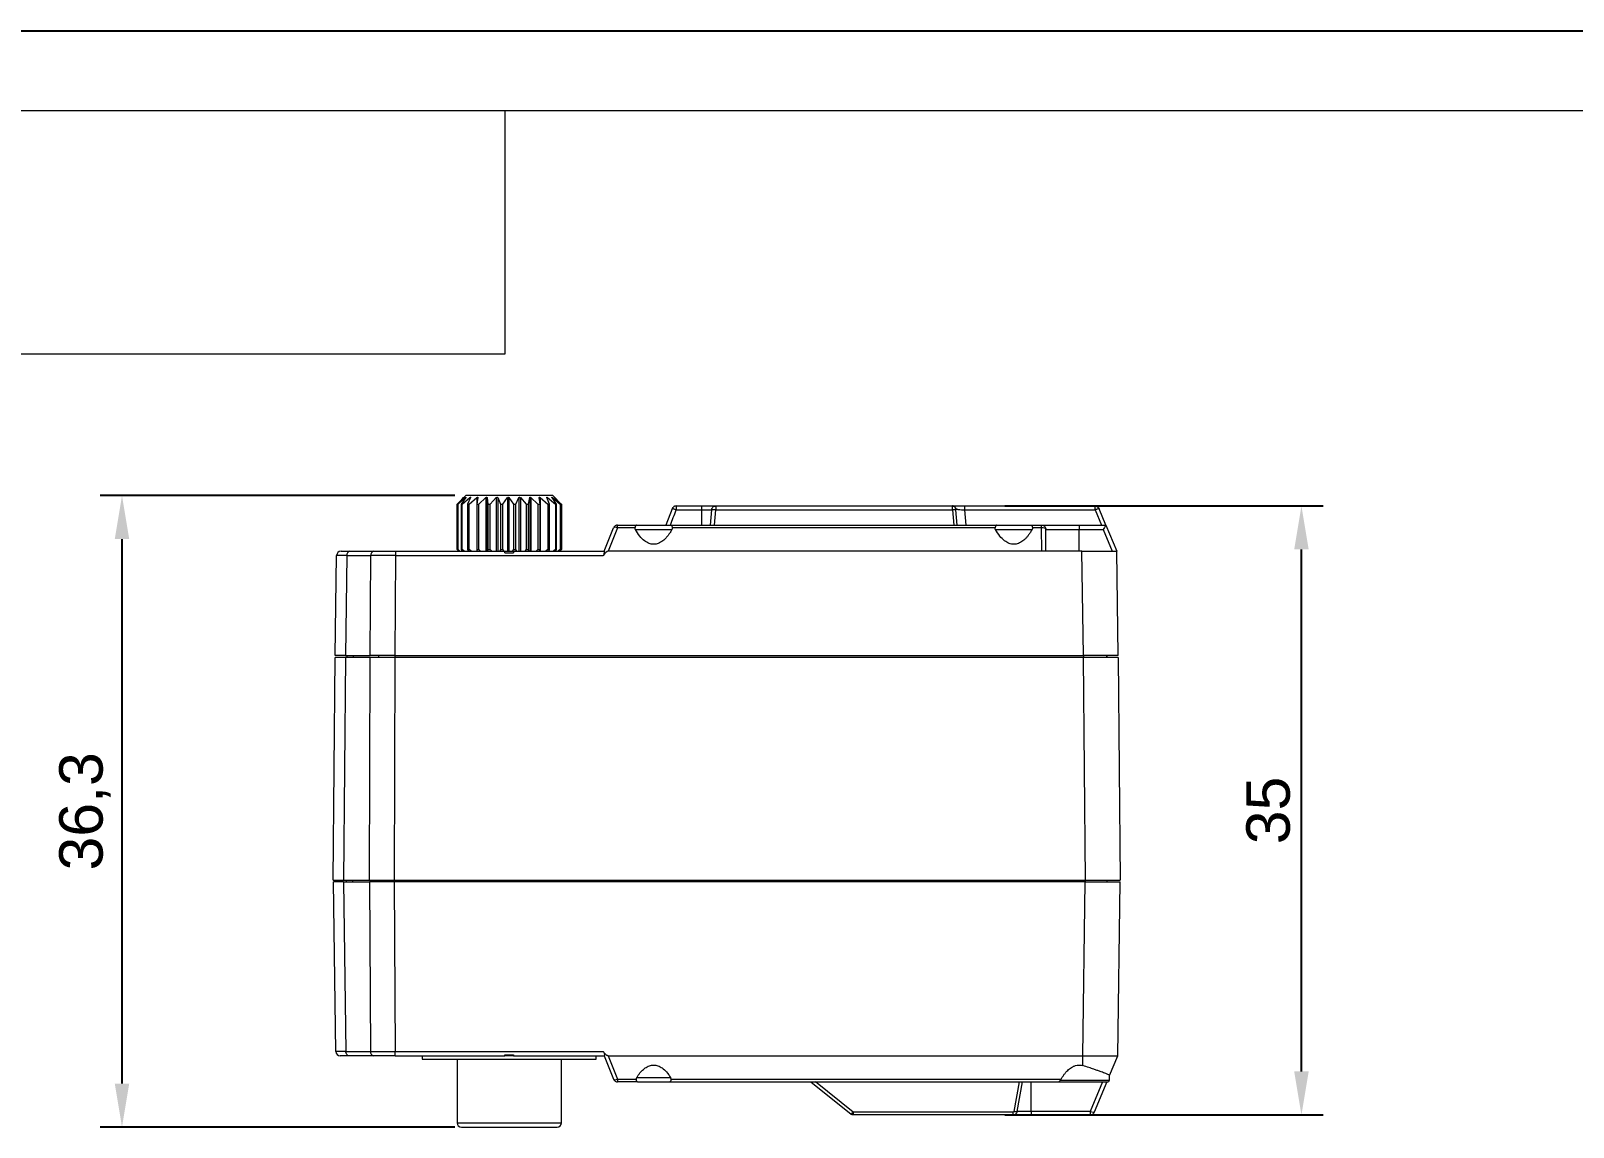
# Model space of a CAD drawing. Header units: millimetres. Extents: x 0 to 297, y 0 to 210.
# Drawn here: x 58.5 to 147.1, y 147 to 210 of the extents above; entities that cross this region are included whole.
import ezdxf

# ---------------------------------------------------------------- set-up
doc = ezdxf.new("R2010")
doc.units = ezdxf.units.MM
doc.layers.add('图框', color=7, linetype='Continuous')
doc.layers.add('标注层', color=90, linetype='Continuous')
doc.layers.add('粗实线层', color=7, linetype='Continuous', lineweight=15)
doc.styles.get("Standard").update_dxf_attribs({"font": 'arial.ttf'})
doc.dimstyles.new('ISO-25', dxfattribs={"dimtxt": 2.5, "dimasz": 2.5, "dimexe": 1.25, "dimexo": 0.625, "dimtad": 1, "dimtxsty": 'Standard', "dimcen": 2.5, "dimadec": 0, "dimazin": 0, "dimtfac": 1, "dimtmove": 0, "dimatfit": 3, "dimfxl": 1, "dimarcsym": 0})

# ---------------------------------------------------------------- blocks, each defined once
blk = doc.blocks.new('*D4')
at = {"layer": 'Defpoints', "color": 0, "transparency": 16777216}
for p in [(83.476, 183.294), (63.719, 146.994), (83.476, 146.994)]:
    blk.add_point(p, dxfattribs=at)
at = {"layer": '标注层', "color": 0, "lineweight": -2, "transparency": 16777216}
for p, q in [((82.851, 183.294), (62.469, 183.294)), ((63.719, 180.794), (63.719, 149.494)), ((82.851, 146.994), (62.469, 146.994))]:
    blk.add_line(p, q, dxfattribs=at)
at = {"layer": '标注层', "color": 0, "transparency": 16777216}
for points in [[(63.303, 180.794), (64.136, 180.794), (63.719, 183.294)], [(63.303, 149.494), (64.136, 149.494), (63.719, 146.994)]]:
    blk.add_solid(points, dxfattribs=at)
at = {"layer": '标注层', "color": 0, "transparency": 16777216, "insert": (61.592, 165.144), "char_height": 2.5, "attachment_point": 5, "rotation": 90}
blk.add_mtext('36,3', dxfattribs=at)
blk = doc.blocks.new('*D6')
at = {"layer": 'Defpoints', "color": 0, "transparency": 16777216}
for p in [(113.828, 182.694), (131.509, 182.694), (113.828, 147.694)]:
    blk.add_point(p, dxfattribs=at)
at = {"layer": '标注层', "color": 0, "lineweight": -2, "transparency": 16777216}
for p, q in [((114.453, 182.694), (132.759, 182.694)), ((131.509, 150.194), (131.509, 180.194)), ((114.453, 147.694), (132.759, 147.694))]:
    blk.add_line(p, q, dxfattribs=at)
at = {"layer": '标注层', "color": 0, "transparency": 16777216}
for points in [[(131.092, 180.194), (131.925, 180.194), (131.509, 182.694)], [(131.092, 150.194), (131.925, 150.194), (131.509, 147.694)]]:
    blk.add_solid(points, dxfattribs=at)
at = {"layer": '标注层', "color": 0, "transparency": 16777216, "insert": (129.606, 165.194), "char_height": 2.5, "attachment_point": 5, "rotation": 90}
blk.add_mtext('35', dxfattribs=at)

msp = doc.modelspace()

# ---------------------------------------------------------------- linework, layer by layer
at = {"color": 7, "linetype": 'Continuous', "lineweight": 15}
for p, q in [((82.982, 182.794), (83.252, 183.069)), ((82.982, 180.194), (82.982, 182.794)), ((83.36, 183.173), (83.007, 182.794)), ((83.007, 182.794), (83.031, 182.794)), ((83.007, 182.794), (83.007, 180.194)), ((83.031, 182.794), (83.456, 183.173)), ((83.031, 180.194), (83.031, 182.794)), ((83.479, 183.173), (83.207, 182.794)), ((83.207, 182.794), (83.266, 182.794)), ((83.207, 182.794), (83.207, 180.194)), ((83.476, 183.294), (83.252, 183.069)), ((83.252, 183.069), (83.356, 183.173)), ((83.266, 182.794), (83.714, 183.173)), ((83.266, 180.194), (83.266, 182.794)), ((83.456, 183.173), (83.456, 183.14)), ((88.476, 183.294), (83.476, 183.294)), ((83.756, 183.173), (83.581, 182.794)), ((83.581, 182.794), (83.67, 182.794)), ((83.581, 182.794), (83.581, 180.194)), ((83.67, 182.794), (84.114, 183.173)), ((83.67, 180.194), (83.67, 182.794)), ((83.714, 183.173), (83.714, 183.082)), ((84.172, 183.173), (84.106, 182.794)), ((84.106, 182.794), (84.22, 182.794)), ((84.106, 182.794), (84.106, 180.194)), ((84.114, 183.173), (84.114, 182.839)), ((84.22, 182.794), (84.631, 183.173)), ((84.22, 180.194), (84.22, 182.794)), ((84.631, 183.173), (84.631, 180.094)), ((84.701, 183.173), (84.748, 182.794)), ((84.701, 183.173), (84.701, 180.094)), ((84.748, 182.794), (84.88, 182.794)), ((84.748, 182.794), (84.748, 180.194)), ((84.88, 182.794), (85.233, 183.173)), ((84.88, 180.194), (84.88, 182.794)), ((85.233, 183.173), (85.233, 180.094)), ((85.311, 183.173), (85.467, 182.794)), ((85.311, 183.173), (85.311, 180.094)), ((85.467, 182.794), (85.609, 182.794)), ((85.467, 182.794), (85.467, 180.194)), ((85.609, 182.794), (85.881, 183.173)), ((85.609, 180.194), (85.609, 182.794)), ((85.881, 183.173), (85.881, 180.094)), ((85.962, 183.173), (86.219, 182.794)), ((85.962, 183.173), (85.962, 180.094)), ((86.219, 182.794), (86.219, 180.194)), ((86.219, 182.794), (86.361, 182.794)), ((86.361, 182.794), (86.535, 183.173)), ((86.361, 180.194), (86.361, 182.794)), ((86.535, 183.173), (86.535, 180.094)), ((86.614, 183.173), (86.955, 182.794)), ((86.614, 183.173), (86.614, 180.094)), ((86.955, 182.794), (87.089, 182.794)), ((86.955, 182.794), (86.955, 180.194)), ((87.089, 182.794), (87.155, 183.173)), ((87.089, 180.194), (87.089, 182.794)), ((87.155, 183.173), (87.155, 180.094)), ((87.226, 183.173), (87.629, 182.794)), ((87.226, 183.173), (87.226, 180.094)), ((87.629, 182.794), (87.747, 182.794)), ((87.629, 182.794), (87.629, 180.194)), ((87.747, 182.794), (87.7, 183.173)), ((87.747, 180.194), (87.747, 182.794)), ((87.76, 183.173), (88.2, 182.794)), ((87.76, 183.173), (87.76, 180.094)), ((88.293, 182.794), (88.137, 183.173)), ((88.181, 183.173), (88.631, 182.794)), ((88.181, 183.065), (88.181, 183.173)), ((88.2, 182.794), (88.293, 182.794)), ((88.2, 182.794), (88.2, 180.194)), ((88.293, 180.194), (88.293, 182.794)), ((88.695, 182.794), (88.438, 183.173)), ((88.464, 183.173), (88.895, 182.794)), ((88.464, 183.133), (88.464, 183.173)), ((88.887, 182.883), (88.476, 183.294)), ((88.925, 182.794), (88.584, 183.173)), ((88.591, 183.173), (88.887, 182.883)), ((88.631, 182.794), (88.695, 182.794)), ((88.631, 182.794), (88.631, 180.194)), ((88.695, 180.194), (88.695, 182.794)), ((88.887, 182.883), (88.976, 182.794)), ((88.895, 182.794), (88.925, 182.794)), ((88.895, 182.794), (88.895, 180.194)), ((88.925, 180.194), (88.925, 182.794)), ((88.976, 182.794), (88.976, 180.194)), ((95.576, 182.694), (95.576, 182.628)), ((95.576, 182.694), (97.026, 182.694)), ((97.026, 182.694), (97.026, 182.465)), ((97.852, 182.694), (111.445, 182.694)), ((111.445, 182.694), (111.481, 182.69)), ((111.479, 182.693), (111.452, 182.694)), ((112.146, 182.694), (112.146, 182.465)), ((112.146, 182.694), (119.649, 182.694)), ((119.649, 182.465), (119.649, 182.628)), ((95.342, 182.534), (94.974, 181.594)), ((95.576, 182.465), (97.026, 182.465)), ((97.026, 182.465), (97.026, 181.594)), ((97.026, 182.465), (97.603, 182.465)), ((97.603, 182.465), (97.526, 181.594)), ((97.775, 181.594), (97.852, 182.465)), ((97.852, 182.465), (111.449, 182.465)), ((111.449, 182.465), (111.525, 181.594)), ((111.724, 181.594), (111.648, 182.465)), ((112.146, 182.465), (112.223, 181.594)), ((112.146, 182.465), (119.649, 182.465)), ((119.649, 182.465), (120.01, 181.594)), ((120.272, 181.594), (119.88, 182.539)), ((91.438, 180.093), (91.975, 181.437)), ((92.207, 181.439), (91.668, 180.094)), ((92.207, 181.594), (93.288, 181.594)), ((93.204, 181.439), (92.207, 181.439)), ((93.225, 181.344), (95.328, 181.344)), ((95.265, 181.594), (113.988, 181.594)), ((113.904, 181.439), (95.348, 181.439)), ((113.925, 181.344), (116.028, 181.344)), ((115.965, 181.594), (116.576, 181.594)), ((116.576, 181.439), (116.048, 181.439)), ((116.576, 181.439), (116.576, 181.552)), ((116.578, 180.094), (116.576, 181.439)), ((116.826, 180.094), (116.826, 181.344)), ((116.826, 181.344), (118.726, 181.344)), ((118.726, 181.594), (118.726, 181.344)), ((118.726, 181.594), (120.272, 181.594)), ((118.726, 180.094), (118.726, 181.344)), ((118.726, 181.344), (120.105, 181.344)), ((120.105, 181.344), (120.622, 180.094)), ((120.272, 181.594), (120.893, 180.094)), ((76.819, 180.094), (78.201, 180.094)), ((79.438, 180.094), (79.438, 179.847)), ((79.438, 180.094), (85.726, 180.094)), ((83.08, 180.094), (82.982, 180.194)), ((83.007, 180.194), (83.031, 180.194)), ((83.007, 180.194), (83.1, 180.094)), ((83.142, 180.094), (83.031, 180.194)), ((83.207, 180.194), (83.266, 180.194)), ((83.207, 180.194), (83.279, 180.094)), ((83.383, 180.094), (83.266, 180.194)), ((83.581, 180.194), (83.67, 180.194)), ((83.581, 180.194), (83.627, 180.094)), ((83.787, 180.094), (83.67, 180.194)), ((84.106, 180.194), (84.22, 180.194)), ((84.106, 180.194), (84.123, 180.094)), ((84.114, 180.148), (84.114, 180.094)), ((84.328, 180.094), (84.22, 180.194)), ((84.748, 180.194), (84.736, 180.094)), ((84.748, 180.194), (84.88, 180.194)), ((84.973, 180.094), (84.88, 180.194)), ((85.467, 180.194), (85.426, 180.094)), ((85.467, 180.194), (85.609, 180.194)), ((85.68, 180.094), (85.609, 180.194)), ((85.726, 179.994), (85.726, 180.094)), ((85.726, 180.094), (86.226, 180.094)), ((85.726, 179.994), (86.226, 179.994)), ((86.219, 180.194), (86.151, 180.094)), ((86.226, 180.094), (91.438, 180.094)), ((86.226, 180.094), (86.226, 179.994)), ((86.407, 180.094), (86.361, 180.194)), ((86.955, 180.194), (86.865, 180.094)), ((86.955, 180.194), (87.089, 180.194)), ((87.106, 180.094), (87.089, 180.194)), ((87.629, 180.194), (87.524, 180.094)), ((87.629, 180.194), (87.747, 180.194)), ((87.734, 180.094), (87.747, 180.194)), ((88.2, 180.194), (88.084, 180.094)), ((88.2, 180.194), (88.293, 180.194)), ((88.252, 180.094), (88.293, 180.194)), ((88.631, 180.194), (88.513, 180.094)), ((88.627, 180.094), (88.695, 180.194)), ((88.631, 180.194), (88.695, 180.194)), ((88.895, 180.194), (88.782, 180.094)), ((88.836, 180.094), (88.925, 180.194)), ((88.976, 180.194), (88.875, 180.094)), ((88.876, 180.094), (88.887, 180.105)), ((88.895, 180.194), (88.925, 180.194)), ((116.578, 180.094), (91.668, 180.094)), ((118.893, 180.094), (116.578, 180.094)), ((118.977, 174.094), (118.893, 180.094)), ((120.976, 174.094), (120.893, 180.094)), ((75.976, 174.094), (76.057, 179.847)), ((76.642, 179.847), (76.562, 174.094)), ((76.642, 179.847), (78.024, 179.847)), ((77.991, 174.094), (78.024, 179.847)), ((79.438, 179.847), (79.405, 174.094)), ((79.438, 179.847), (91.378, 179.847)), ((75.865, 161.194), (75.976, 173.994)), ((76.562, 174.094), (75.976, 174.094)), ((76.562, 173.994), (75.976, 173.994)), ((76.562, 173.994), (76.45, 161.194)), ((76.562, 174.094), (77.991, 174.094)), ((77.991, 173.994), (76.562, 173.994)), ((76.643, 174.094), (76.643, 173.994)), ((77.033, 173.994), (77.033, 174.094)), ((77.944, 161.194), (77.991, 173.994)), ((79.405, 174.094), (77.991, 174.094)), ((79.405, 173.994), (77.991, 173.994)), ((78.462, 174.094), (78.462, 173.994)), ((79.405, 173.994), (79.358, 161.194)), ((79.405, 174.094), (118.977, 174.094)), ((79.405, 174.094), (79.405, 173.994)), ((118.976, 173.994), (79.405, 173.994)), ((118.976, 174.094), (118.976, 173.994)), ((120.976, 173.994), (118.976, 173.994)), ((119.088, 161.194), (118.976, 173.994)), ((120.976, 174.094), (118.977, 174.094)), ((120.31, 174.094), (120.31, 173.994)), ((120.34, 173.994), (120.337, 174.094)), ((120.976, 173.994), (121.088, 161.194)), ((75.865, 161.194), (76.45, 161.194)), ((76.003, 151.34), (75.866, 161.094)), ((76.45, 161.194), (77.944, 161.194)), ((76.452, 161.094), (76.588, 151.34)), ((76.452, 161.094), (77.945, 161.094)), ((76.615, 161.094), (76.615, 161.194)), ((76.981, 161.094), (76.981, 161.194)), ((77.944, 161.194), (79.358, 161.194)), ((77.945, 161.094), (78.001, 151.34)), ((78.475, 161.094), (78.475, 161.194)), ((79.358, 161.194), (119.088, 161.194)), ((79.358, 161.094), (79.358, 161.194)), ((79.359, 161.094), (79.416, 151.34)), ((119.087, 161.094), (79.359, 161.094)), ((118.947, 151.094), (119.087, 161.094)), ((119.088, 161.194), (121.088, 161.194)), ((119.088, 161.094), (119.088, 161.194)), ((120.338, 161.094), (120.338, 161.194)), ((120.947, 151.094), (121.086, 161.094)), ((76.588, 151.34), (78.001, 151.34)), ((78.178, 151.094), (76.765, 151.094)), ((79.416, 151.34), (91.378, 151.34)), ((79.416, 151.094), (79.416, 151.34)), ((79.416, 151.094), (85.726, 151.094)), ((80.976, 151.094), (80.976, 150.892)), ((82.976, 150.897), (82.976, 147.244)), ((85.726, 151.141), (86.226, 151.141)), ((86.226, 151.094), (85.726, 151.094)), ((86.226, 151.094), (91.438, 151.094)), ((88.976, 147.244), (88.976, 150.897)), ((90.976, 150.892), (90.976, 151.094)), ((91.438, 151.094), (91.975, 149.751)), ((91.669, 151.094), (118.947, 151.094)), ((91.669, 151.094), (92.207, 149.748)), ((118.947, 150.528), (118.947, 151.094)), ((120.476, 149.957), (120.947, 151.094)), ((93.301, 149.844), (95.252, 149.844)), ((120.476, 149.694), (120.476, 149.959)), ((92.207, 149.748), (93.277, 149.748)), ((93.353, 149.594), (92.207, 149.594)), ((95.199, 149.594), (117.575, 149.594)), ((95.276, 149.748), (117.694, 149.748)), ((103.301, 149.594), (105.622, 147.738)), ((105.746, 147.859), (103.578, 149.594)), ((115.279, 149.594), (114.981, 147.9)), ((115.178, 147.9), (115.476, 149.594)), ((115.976, 147.9), (115.976, 149.594)), ((117.653, 149.694), (120.476, 149.694)), ((120.073, 149.594), (119.372, 147.9)), ((120.326, 149.594), (119.603, 147.848)), ((82.976, 147.244), (88.976, 147.244)), ((114.932, 147.859), (105.746, 147.859)), ((114.932, 147.694), (105.746, 147.694)), ((115.17, 147.896), (115.178, 147.9)), ((115.976, 147.9), (115.178, 147.9)), ((115.976, 147.9), (115.976, 147.694)), ((119.372, 147.9), (115.976, 147.9)), ((119.372, 147.694), (115.976, 147.694)), ((119.372, 147.752), (119.372, 147.694))]:
    msp.add_line(p, q, dxfattribs=at)
at = {"color": 7, "linetype": 'Continuous', "lineweight": 15, "flags": 128}
msp.add_lwpolyline([(86.219, 180.194), (86.236, 180.194), (86.254, 180.194), (86.272, 180.194), (86.29, 180.194), (86.308, 180.194), (86.326, 180.194), (86.343, 180.194), (86.361, 180.194)], dxfattribs=at)
at = {"color": 7, "linetype": 'Continuous', "lineweight": 15}
for centre, radius, start, end in [((111.445, 182.494), 0.2, 5, 65.88514), ((111.549, 181.889), 0.585, 80.19741, 99.80259), ((92.207, 181.344), 0.25, 90, 158.19859), ((92.04, 181.389), 0.0806, 80.38397, 143.7817), ((92.042, 180.987), 0.481, 69.93212, 88.62524), ((76.307, 179.844), 0.25, 90, 179.2), ((76.863, 179.876), 0.222, 101.26533, 187.45046), ((78.244, 179.876), 0.222, 101.26533, 187.45046), ((76.252, 151.344), 0.25, 180.8, 270), ((78.222, 151.311), 0.222, 172.5501, 258.73515), ((92.207, 149.844), 0.25, 235.9007, 270), ((120.376, 149.694), 0.1, 270, 0), ((83.226, 147.244), 0.25, 180, 270), ((88.726, 147.244), 0.25, 270, 0), ((105.602, 147.81), 0.075, 285.04868, 325.07352)]:
    msp.add_arc(centre, radius, start, end, dxfattribs=at)
msp.add_ellipse((91.437, 179.417), major_axis=(0.267, 0.67), ratio=0.346686, start_param=0.14082, end_param=1.019405, dxfattribs=at)
for points, knots in [([(83.356, 183.173), (83.361, 183.177), (83.368, 183.184), (83.375, 183.191), (83.379, 183.194), (83.379, 183.194), (83.376, 183.19), (83.369, 183.183), (83.363, 183.176), (83.36, 183.173)], [0, 0, 0, 0, 0.197268, 0.339199, 0.458476, 0.578085, 0.691202, 0.848057, 1, 1, 1, 1]), ([(83.456, 183.173), (83.461, 183.177), (83.47, 183.184), (83.48, 183.191), (83.486, 183.194), (83.489, 183.194), (83.49, 183.19), (83.486, 183.183), (83.482, 183.176), (83.479, 183.173)], [0, 0, 0, 0, 0.197273, 0.3392, 0.458472, 0.57808, 0.691198, 0.848047, 1, 1, 1, 1]), ([(83.714, 183.173), (83.719, 183.177), (83.729, 183.184), (83.741, 183.191), (83.75, 183.194), (83.756, 183.194), (83.76, 183.19), (83.76, 183.183), (83.757, 183.176), (83.756, 183.173)], [0, 0, 0, 0, 0.1972823, 0.3392111, 0.4584823, 0.5780818, 0.691203, 0.8480525, 1, 1, 1, 1]), ([(84.114, 183.173), (84.119, 183.177), (84.129, 183.184), (84.143, 183.191), (84.154, 183.194), (84.163, 183.194), (84.169, 183.19), (84.173, 183.183), (84.172, 183.176), (84.172, 183.173)], [0, 0, 0, 0, 0.197271, 0.339201, 0.458466, 0.578077, 0.691196, 0.84805, 1, 1, 1, 1]), ([(84.631, 183.173), (84.636, 183.177), (84.645, 183.184), (84.66, 183.191), (84.673, 183.194), (84.683, 183.194), (84.692, 183.19), (84.699, 183.183), (84.7, 183.176), (84.701, 183.173)], [0, 0, 0, 0, 0.197272, 0.339196, 0.458471, 0.578081, 0.691199, 0.848051, 1, 1, 1, 1]), ([(85.233, 183.173), (85.237, 183.177), (85.245, 183.184), (85.26, 183.191), (85.273, 183.194), (85.285, 183.194), (85.296, 183.19), (85.305, 183.183), (85.309, 183.176), (85.311, 183.173)], [0, 0, 0, 0, 0.197268, 0.33919, 0.45848, 0.578083, 0.691205, 0.848055, 1, 1, 1, 1]), ([(85.881, 183.173), (85.885, 183.177), (85.891, 183.184), (85.904, 183.191), (85.917, 183.194), (85.93, 183.194), (85.943, 183.19), (85.954, 183.183), (85.959, 183.176), (85.962, 183.173)], [0, 0, 0, 0, 0.1972685, 0.3392106, 0.4584755, 0.5780912, 0.691205, 0.8480575, 1, 1, 1, 1]), ([(86.535, 183.173), (86.538, 183.177), (86.542, 183.184), (86.554, 183.191), (86.566, 183.194), (86.578, 183.194), (86.591, 183.19), (86.604, 183.183), (86.611, 183.176), (86.614, 183.173)], [0, 0, 0, 0, 0.197278, 0.3392, 0.458477, 0.578083, 0.691204, 0.848053, 1, 1, 1, 1]), ([(87.155, 183.173), (87.156, 183.177), (87.158, 183.184), (87.167, 183.191), (87.177, 183.194), (87.188, 183.194), (87.201, 183.19), (87.214, 183.183), (87.222, 183.176), (87.226, 183.173)], [0, 0, 0, 0, 0.197276, 0.339208, 0.458484, 0.578078, 0.691199, 0.848049, 1, 1, 1, 1]), ([(87.7, 183.173), (87.7, 183.177), (87.7, 183.184), (87.705, 183.191), (87.713, 183.194), (87.722, 183.194), (87.734, 183.19), (87.747, 183.183), (87.756, 183.176), (87.76, 183.173)], [0, 0, 0, 0, 0.197274, 0.339201, 0.458471, 0.578078, 0.691201, 0.848061, 1, 1, 1, 1]), ([(88.137, 183.173), (88.135, 183.177), (88.133, 183.184), (88.134, 183.191), (88.139, 183.194), (88.147, 183.194), (88.157, 183.19), (88.169, 183.183), (88.177, 183.176), (88.181, 183.173)], [0, 0, 0, 0, 0.197272, 0.339202, 0.458474, 0.578086, 0.691209, 0.848057, 1, 1, 1, 1]), ([(88.438, 183.173), (88.435, 183.177), (88.43, 183.184), (88.428, 183.191), (88.43, 183.194), (88.435, 183.194), (88.442, 183.19), (88.453, 183.183), (88.461, 183.176), (88.464, 183.173)], [0, 0, 0, 0, 0.197274, 0.339202, 0.458476, 0.578083, 0.691196, 0.848051, 1, 1, 1, 1]), ([(88.584, 183.173), (88.581, 183.177), (88.574, 183.184), (88.568, 183.191), (88.566, 183.194), (88.568, 183.194), (88.573, 183.19), (88.581, 183.183), (88.588, 183.176), (88.591, 183.173)], [0, 0, 0, 0, 0.197277, 0.339207, 0.458479, 0.578087, 0.691206, 0.84805, 1, 1, 1, 1]), ([(95.576, 182.694), (95.543, 182.69), (95.497, 182.685), (95.434, 182.652), (95.385, 182.61), (95.351, 182.565), (95.345, 182.537), (95.344, 182.534)], [0, 0, 0, 0, 0.322298, 0.4655, 0.705506, 0.970742, 1, 1, 1, 1]), ([(97.026, 182.694), (97.052, 182.694), (97.104, 182.694), (97.181, 182.694), (97.257, 182.694), (97.359, 182.694), (97.483, 182.694), (97.614, 182.694), (97.721, 182.694), (97.796, 182.694), (97.843, 182.694), (97.849, 182.694), (97.852, 182.694)], [0, 0, 0, 0, 0.060245, 0.120003, 0.179811, 0.240207, 0.369961, 0.50013, 0.629884, 0.760052, 0.879925, 1, 1, 1, 1]), ([(97.603, 182.465), (97.608, 182.527), (97.637, 182.586), (97.728, 182.67), (97.79, 182.694), (97.852, 182.694)], [0, 0, 0, 0, 0.5, 0.5, 1, 1, 1, 1]), ([(97.852, 182.694), (97.852, 182.694), (97.852, 182.67), (97.852, 182.586), (97.852, 182.527), (97.852, 182.465)], [0, 0, 0, 0, 0.5, 0.5, 1, 1, 1, 1]), ([(111.563, 182.655), (111.553, 182.662), (111.532, 182.675), (111.487, 182.691), (111.451, 182.69), (111.428, 182.689)], [0, 0, 0, 0, 0.25485, 0.509579, 1, 1, 1, 1]), ([(111.449, 182.465), (111.449, 182.482), (111.448, 182.515), (111.447, 182.559), (111.447, 182.598), (111.446, 182.63), (111.446, 182.655), (111.445, 182.673), (111.445, 182.685), (111.445, 182.692), (111.445, 182.693), (111.445, 182.694)], [0, 0, 0, 0, 0.135569, 0.265029, 0.388378, 0.505611, 0.616729, 0.721728, 0.820607, 0.913365, 1, 1, 1, 1]), ([(111.607, 182.683), (111.575, 182.686), (111.523, 182.692), (111.492, 182.693), (111.479, 182.693)], [0, 0, 0, 0, 0.622004, 1, 1, 1, 1]), ([(111.479, 182.691), (111.491, 182.689), (111.515, 182.684), (111.564, 182.672), (111.588, 182.666)], [0, 0, 0, 0, 0.511231, 1, 1, 1, 1]), ([(111.523, 182.682), (111.541, 182.674), (111.576, 182.658), (111.617, 182.615), (111.645, 182.565), (111.651, 182.528), (111.654, 182.51)], [0, 0, 0, 0, 0.2550012, 0.513601, 0.7649843, 1, 1, 1, 1]), ([(111.532, 182.694), (111.568, 182.694), (111.649, 182.694), (111.837, 182.694), (112.011, 182.694), (112.102, 182.694), (112.146, 182.694)], [0, 0, 0, 0, 0.289554, 0.652052, 0.827416, 1, 1, 1, 1]), ([(119.649, 182.694), (119.698, 182.694), (119.747, 182.679), (119.829, 182.624), (119.861, 182.585), (119.88, 182.539)], [0, 0, 0, 0, 0.5, 0.5, 1, 1, 1, 1]), ([(95.576, 182.465), (95.555, 182.474), (95.514, 182.49), (95.457, 182.508), (95.409, 182.523), (95.371, 182.533), (95.347, 182.537), (95.345, 182.535), (95.344, 182.534)], [0, 0, 0, 0, 0.173536, 0.341696, 0.502391, 0.673885, 0.853341, 1, 1, 1, 1]), ([(97.852, 182.465), (97.787, 182.471), (97.722, 182.474), (97.63, 182.474), (97.603, 182.471), (97.603, 182.465)], [0, 0, 0, 0, 0.5, 0.5, 1, 1, 1, 1]), ([(111.654, 182.512), (111.662, 182.511), (111.678, 182.51), (111.73, 182.504), (111.82, 182.494), (111.961, 182.478), (112.086, 182.47), (112.146, 182.465)], [0, 0, 0, 0, 0.136754, 0.291159, 0.455149, 0.735794, 1, 1, 1, 1]), ([(119.88, 182.539), (119.878, 182.544), (119.852, 182.539), (119.767, 182.512), (119.708, 182.49), (119.649, 182.465)], [0, 0, 0, 0, 0.5, 0.5, 1, 1, 1, 1]), ([(92.207, 181.439), (92.207, 181.454), (92.206, 181.484), (92.206, 181.522), (92.207, 181.557), (92.207, 181.587), (92.207, 181.591), (92.207, 181.594)], [0, 0, 0, 0, 0.170168, 0.330164, 0.500527, 0.730402, 1, 1, 1, 1]), ([(93.225, 181.344), (93.217, 181.36), (93.202, 181.39), (93.204, 181.423), (93.204, 181.439)], [0, 0, 0, 0, 0.520553, 1, 1, 1, 1]), ([(93.288, 181.594), (93.282, 181.593), (93.27, 181.591), (93.254, 181.578), (93.24, 181.559), (93.228, 181.534), (93.218, 181.505), (93.21, 181.474), (93.206, 181.451), (93.204, 181.439)], [0, 0, 0, 0, 0.163297, 0.319838, 0.469528, 0.612324, 0.748249, 0.87741, 1, 1, 1, 1]), ([(95.328, 181.344), (95.296, 181.288), (95.235, 181.18), (95.133, 181.032), (95.028, 180.9), (94.919, 180.786), (94.767, 180.657), (94.56, 180.533), (94.277, 180.478), (93.993, 180.533), (93.716, 180.699), (93.446, 180.973), (93.303, 181.213), (93.225, 181.344)], [0, 0, 0, 0, 0.070061, 0.135068, 0.195339, 0.251272, 0.303364, 0.407613, 0.500219, 0.592619, 0.697082, 0.834267, 1, 1, 1, 1]), ([(93.288, 181.594), (93.315, 181.594), (93.368, 181.594), (93.453, 181.594), (93.542, 181.594), (93.635, 181.594), (93.784, 181.594), (93.997, 181.594), (94.276, 181.594), (94.555, 181.594), (94.791, 181.594), (94.981, 181.594), (95.13, 181.594), (95.22, 181.594), (95.265, 181.594)], [0, 0, 0, 0, 0.048558, 0.096783, 0.14491, 0.193176, 0.241815, 0.370804, 0.500041, 0.62903, 0.758267, 0.838972, 0.919183, 1, 1, 1, 1]), ([(95.265, 181.594), (95.27, 181.593), (95.281, 181.592), (95.295, 181.581), (95.307, 181.567), (95.321, 181.543), (95.337, 181.504), (95.344, 181.46), (95.348, 181.439)], [0, 0, 0, 0, 0.152562, 0.2895386, 0.4109534, 0.516845, 0.7679459, 1, 1, 1, 1]), ([(95.348, 181.439), (95.349, 181.429), (95.35, 181.408), (95.343, 181.375), (95.333, 181.354), (95.328, 181.344)], [0, 0, 0, 0, 0.31757, 0.646296, 1, 1, 1, 1]), ([(113.925, 181.344), (113.917, 181.36), (113.902, 181.39), (113.904, 181.423), (113.904, 181.439)], [0, 0, 0, 0, 0.520553, 1, 1, 1, 1]), ([(113.988, 181.594), (113.982, 181.593), (113.97, 181.591), (113.954, 181.578), (113.94, 181.559), (113.928, 181.534), (113.918, 181.505), (113.91, 181.474), (113.906, 181.451), (113.904, 181.439)], [0, 0, 0, 0, 0.163297, 0.319838, 0.469528, 0.612324, 0.748249, 0.87741, 1, 1, 1, 1]), ([(116.028, 181.344), (115.996, 181.288), (115.935, 181.18), (115.833, 181.032), (115.728, 180.9), (115.619, 180.786), (115.467, 180.657), (115.26, 180.533), (114.977, 180.478), (114.693, 180.533), (114.416, 180.699), (114.146, 180.973), (114.003, 181.213), (113.925, 181.344)], [0, 0, 0, 0, 0.0700607, 0.1350678, 0.1953386, 0.2512715, 0.3033642, 0.4076129, 0.5002194, 0.5926186, 0.6970821, 0.8342666, 1, 1, 1, 1]), ([(113.988, 181.594), (114.015, 181.594), (114.068, 181.594), (114.153, 181.594), (114.242, 181.594), (114.335, 181.594), (114.484, 181.594), (114.697, 181.594), (114.976, 181.594), (115.255, 181.594), (115.491, 181.594), (115.681, 181.594), (115.83, 181.594), (115.92, 181.594), (115.965, 181.594)], [0, 0, 0, 0, 0.048558, 0.096783, 0.14491, 0.193176, 0.241815, 0.370804, 0.500041, 0.62903, 0.758267, 0.838972, 0.919183, 1, 1, 1, 1]), ([(115.965, 181.594), (115.97, 181.593), (115.981, 181.592), (115.995, 181.581), (116.007, 181.567), (116.021, 181.543), (116.037, 181.504), (116.044, 181.46), (116.048, 181.439)], [0, 0, 0, 0, 0.1527, 0.2897735, 0.4112439, 0.5171501, 0.7680296, 1, 1, 1, 1]), ([(116.048, 181.439), (116.049, 181.429), (116.05, 181.408), (116.043, 181.375), (116.033, 181.354), (116.028, 181.344)], [0, 0, 0, 0, 0.31757, 0.646296, 1, 1, 1, 1]), ([(116.576, 181.594), (116.642, 181.594), (116.707, 181.567), (116.799, 181.474), (116.826, 181.409), (116.826, 181.344)], [0, 0, 0, 0, 0.5, 0.5, 1, 1, 1, 1]), ([(116.576, 181.594), (116.577, 181.594), (116.579, 181.594), (116.592, 181.594), (116.613, 181.594), (116.642, 181.594), (116.68, 181.594), (116.76, 181.594), (116.916, 181.594), (117.196, 181.594), (117.537, 181.594), (117.88, 181.594), (118.19, 181.594), (118.456, 181.594), (118.636, 181.594), (118.726, 181.594)], [0, 0, 0, 0, 0.040278, 0.080245, 0.120061, 0.159886, 0.199879, 0.2402, 0.370049, 0.500058, 0.629907, 0.759916, 0.840123, 0.919724, 1, 1, 1, 1]), ([(116.826, 181.344), (116.826, 181.369), (116.799, 181.394), (116.707, 181.429), (116.642, 181.439), (116.576, 181.439)], [0, 0, 0, 0, 0.5, 0.5, 1, 1, 1, 1]), ([(120.272, 181.594), (120.271, 181.593), (120.27, 181.591), (120.261, 181.578), (120.247, 181.557), (120.222, 181.519), (120.176, 181.449), (120.131, 181.383), (120.105, 181.344)], [0, 0, 0, 0, 0.1042307, 0.2126636, 0.3266705, 0.4474335, 0.6743952, 1, 1, 1, 1]), ([(76.307, 180.094), (76.308, 180.094), (76.309, 180.094), (76.323, 180.094), (76.346, 180.094), (76.378, 180.094), (76.432, 180.094), (76.519, 180.094), (76.652, 180.094), (76.763, 180.094), (76.819, 180.094)], [0, 0, 0, 0, 0.092882, 0.18504, 0.276965, 0.369151, 0.462087, 0.641959, 0.820055, 1, 1, 1, 1]), ([(78.201, 180.094), (78.231, 180.094), (78.293, 180.094), (78.392, 180.094), (78.496, 180.094), (78.606, 180.094), (78.756, 180.094), (78.95, 180.094), (79.191, 180.094), (79.356, 180.094), (79.438, 180.094)], [0, 0, 0, 0, 0.092925, 0.185127, 0.277094, 0.369323, 0.462302, 0.6421, 0.820126, 1, 1, 1, 1]), ([(91.378, 179.847), (91.396, 179.874), (91.413, 179.902), (91.438, 179.959), (91.445, 179.987), (91.449, 180.059), (91.436, 180.089), (91.438, 180.093)], [0, 0, 0, 0, 0.25, 0.25, 0.5, 0.5, 1, 1, 1, 1]), ([(118.893, 180.094), (118.944, 180.094), (119.047, 180.094), (119.197, 180.094), (119.359, 180.094), (119.533, 180.094), (119.767, 180.094), (120.037, 180.094), (120.314, 180.094), (120.546, 180.094), (120.698, 180.094), (120.792, 180.094), (120.849, 180.094), (120.886, 180.094), (120.89, 180.094), (120.893, 180.094)], [0, 0, 0, 0, 0.049444, 0.09758, 0.144682, 0.206455, 0.270169, 0.385967, 0.500021, 0.61391, 0.729873, 0.793429, 0.85536, 0.926277, 1, 1, 1, 1]), ([(76.642, 179.847), (76.609, 179.847), (76.544, 179.847), (76.454, 179.847), (76.373, 179.847), (76.3, 179.847), (76.236, 179.848), (76.181, 179.848), (76.136, 179.847), (76.101, 179.847), (76.075, 179.847), (76.06, 179.847), (76.058, 179.847), (76.057, 179.847)], [0, 0, 0, 0, 0.0909128, 0.1818246, 0.2727355, 0.3636456, 0.4545549, 0.5454637, 0.6363718, 0.7272794, 0.8181866, 0.9090934, 1, 1, 1, 1]), ([(79.438, 179.847), (79.39, 179.847), (79.295, 179.847), (79.153, 179.847), (79.012, 179.847), (78.874, 179.847), (78.738, 179.848), (78.606, 179.848), (78.479, 179.847), (78.356, 179.847), (78.239, 179.847), (78.127, 179.847), (78.058, 179.847), (78.024, 179.847)], [0, 0, 0, 0, 0.0909127, 0.1818245, 0.2727354, 0.3636455, 0.4545549, 0.5454636, 0.6363717, 0.7272794, 0.8181866, 0.9090934, 1, 1, 1, 1]), ([(76.452, 161.094), (76.419, 161.094), (76.353, 161.094), (76.264, 161.094), (76.182, 161.094), (76.109, 161.094), (76.045, 161.094), (75.991, 161.094), (75.946, 161.094), (75.91, 161.094), (75.885, 161.094), (75.869, 161.094), (75.867, 161.094), (75.866, 161.094)], [0, 0, 0, 0, 0.09091, 0.181819, 0.272728, 0.363637, 0.454546, 0.545454, 0.636363, 0.727272, 0.818181, 0.90909, 1, 1, 1, 1]), ([(79.359, 161.094), (79.312, 161.094), (79.216, 161.094), (79.074, 161.094), (78.934, 161.094), (78.795, 161.094), (78.66, 161.094), (78.528, 161.094), (78.4, 161.094), (78.277, 161.094), (78.16, 161.094), (78.048, 161.094), (77.979, 161.094), (77.945, 161.094)], [0, 0, 0, 0, 0.09091, 0.181819, 0.272728, 0.363637, 0.454546, 0.545454, 0.636363, 0.727272, 0.818181, 0.90909, 1, 1, 1, 1]), ([(119.087, 161.094), (119.138, 161.094), (119.24, 161.094), (119.391, 161.094), (119.553, 161.094), (119.727, 161.094), (119.961, 161.094), (120.23, 161.094), (120.508, 161.094), (120.74, 161.094), (120.891, 161.094), (120.986, 161.094), (121.043, 161.094), (121.08, 161.094), (121.084, 161.094), (121.086, 161.094)], [0, 0, 0, 0, 0.049444, 0.09758, 0.144682, 0.206455, 0.270169, 0.385967, 0.500021, 0.61391, 0.729873, 0.793429, 0.85536, 0.926277, 1, 1, 1, 1]), ([(76.588, 151.34), (76.403, 151.34), (76.255, 151.34), (76.055, 151.34), (76.003, 151.34), (76.003, 151.34)], [0, 0, 0, 0, 0.5, 0.5, 1, 1, 1, 1]), ([(76.765, 151.094), (76.736, 151.094), (76.677, 151.094), (76.598, 151.094), (76.526, 151.094), (76.461, 151.094), (76.387, 151.094), (76.316, 151.094), (76.262, 151.094), (76.256, 151.094), (76.252, 151.094)], [0, 0, 0, 0, 0.092935, 0.185145, 0.277121, 0.369358, 0.462347, 0.64213, 0.820141, 1, 1, 1, 1]), ([(76.765, 151.094), (76.724, 151.094), (76.675, 151.118), (76.606, 151.214), (76.589, 151.282), (76.588, 151.34)], [0, 0, 0, 0, 0.5, 0.5, 1, 1, 1, 1]), ([(78.001, 151.34), (78.036, 151.34), (78.104, 151.34), (78.216, 151.34), (78.333, 151.34), (78.456, 151.34), (78.584, 151.34), (78.716, 151.34), (78.852, 151.34), (78.99, 151.34), (79.131, 151.34), (79.273, 151.34), (79.368, 151.34), (79.416, 151.34)], [0, 0, 0, 0, 0.090913, 0.181825, 0.272735, 0.363646, 0.454555, 0.545464, 0.636372, 0.727279, 0.818187, 0.909093, 1, 1, 1, 1]), ([(79.416, 151.094), (79.373, 151.094), (79.288, 151.094), (79.162, 151.094), (79.037, 151.094), (78.915, 151.094), (78.756, 151.094), (78.568, 151.094), (78.359, 151.094), (78.239, 151.094), (78.178, 151.094)], [0, 0, 0, 0, 0.092891, 0.185058, 0.276992, 0.369187, 0.462132, 0.641989, 0.82007, 1, 1, 1, 1]), ([(80.976, 150.894), (80.976, 150.894), (81.106, 150.894), (81.607, 150.894), (81.978, 150.894), (82.904, 150.894), (83.458, 150.894), (84.668, 150.894), (85.322, 150.894), (86.631, 150.894), (87.285, 150.894), (88.494, 150.894), (89.049, 150.894), (89.975, 150.894), (90.345, 150.894), (90.846, 150.894), (90.976, 150.894), (90.976, 150.894)], [0, 0, 0, 0, 0.125, 0.125, 0.25, 0.25, 0.375, 0.375, 0.5, 0.5, 0.625, 0.625, 0.75, 0.75, 0.875, 0.875, 1, 1, 1, 1]), ([(91.669, 151.094), (91.657, 151.094), (91.634, 151.096), (91.599, 151.109), (91.565, 151.129), (91.527, 151.162), (91.481, 151.208), (91.428, 151.268), (91.395, 151.316), (91.378, 151.34)], [0, 0, 0, 0, 0.088195, 0.179554, 0.277317, 0.392991, 0.557249, 0.776162, 1, 1, 1, 1]), ([(91.378, 151.34), (91.388, 151.326), (91.406, 151.298), (91.423, 151.265), (91.431, 151.244), (91.436, 151.229), (91.444, 151.204), (91.449, 151.158), (91.443, 151.121), (91.438, 151.099), (91.438, 151.096), (91.438, 151.094)], [0, 0, 0, 0, 0.134717, 0.255492, 0.288986, 0.322582, 0.38909, 0.515518, 0.759584, 0.878669, 1, 1, 1, 1]), ([(118.947, 151.094), (118.992, 151.093), (119.123, 151.092), (119.314, 151.092), (119.525, 151.092), (119.777, 151.091), (120.07, 151.09), (120.34, 151.09), (120.538, 151.09), (120.683, 151.09), (120.8, 151.091), (120.884, 151.092), (120.937, 151.093), (120.943, 151.093), (120.947, 151.094)], [0, 0, 0, 0, 0.042938, 0.124961, 0.184087, 0.24994, 0.38056, 0.499752, 0.583125, 0.666499, 0.749873, 0.833247, 0.916623, 1, 1, 1, 1]), ([(93.301, 149.844), (93.292, 149.828), (93.276, 149.798), (93.277, 149.764), (93.277, 149.748)], [0, 0, 0, 0, 0.5273851, 1, 1, 1, 1]), ([(93.301, 149.844), (93.331, 149.891), (93.389, 149.981), (93.484, 150.107), (93.581, 150.217), (93.682, 150.313), (93.823, 150.424), (94.016, 150.529), (94.276, 150.576), (94.537, 150.53), (94.792, 150.389), (95.042, 150.157), (95.178, 149.954), (95.252, 149.844)], [0, 0, 0, 0, 0.068009, 0.131427, 0.190562, 0.24579, 0.297577, 0.404084, 0.500209, 0.596144, 0.702843, 0.838513, 1, 1, 1, 1]), ([(95.276, 149.748), (95.276, 149.758), (95.277, 149.78), (95.269, 149.813), (95.258, 149.833), (95.252, 149.844)], [0, 0, 0, 0, 0.3109052, 0.6408635, 1, 1, 1, 1]), ([(117.694, 149.748), (117.724, 149.798), (117.781, 149.896), (117.875, 150.031), (117.972, 150.152), (118.072, 150.258), (118.175, 150.349), (118.297, 150.436), (118.441, 150.512), (118.61, 150.559), (118.782, 150.568), (118.892, 150.541), (118.947, 150.528)], [0, 0, 0, 0, 0.113172, 0.218813, 0.317368, 0.409385, 0.495539, 0.576651, 0.690528, 0.795139, 0.896196, 1, 1, 1, 1]), ([(120.474, 149.959), (120.471, 149.963), (120.465, 149.974), (120.401, 150.008), (120.31, 150.049), (120.204, 150.094), (120.076, 150.144), (119.93, 150.199), (119.763, 150.259), (119.551, 150.333), (119.279, 150.423), (119.063, 150.491), (118.947, 150.528)], [0, 0, 0, 0, 0.0994453, 0.2174317, 0.3003347, 0.3866915, 0.4765808, 0.5549256, 0.6413644, 0.7359175, 0.8572429, 1, 1, 1, 1]), ([(91.975, 149.751), (91.983, 149.731), (92.011, 149.719), (92.096, 149.718), (92.151, 149.729), (92.207, 149.748)], [0, 0, 0, 0, 0.5, 0.5, 1, 1, 1, 1]), ([(92.207, 149.748), (92.207, 149.703), (92.207, 149.663), (92.207, 149.609), (92.207, 149.594), (92.207, 149.594)], [0, 0, 0, 0, 0.5, 0.5, 1, 1, 1, 1]), ([(93.353, 149.594), (93.348, 149.595), (93.336, 149.597), (93.322, 149.611), (93.309, 149.632), (93.298, 149.658), (93.289, 149.687), (93.282, 149.717), (93.278, 149.738), (93.277, 149.748)], [0, 0, 0, 0, 0.174962, 0.33907, 0.492396, 0.635026, 0.76707, 0.888668, 1, 1, 1, 1]), ([(93.353, 149.594), (93.617, 149.594), (93.942, 149.594), (94.611, 149.594), (94.936, 149.594), (95.199, 149.594)], [0, 0, 0, 0, 0.5, 0.5, 1, 1, 1, 1]), ([(95.276, 149.748), (95.273, 149.734), (95.269, 149.703), (95.257, 149.662), (95.241, 149.626), (95.222, 149.599), (95.207, 149.596), (95.199, 149.594)], [0, 0, 0, 0, 0.158782, 0.337814, 0.537513, 0.758172, 1, 1, 1, 1]), ([(117.575, 149.594), (117.577, 149.595), (117.581, 149.596), (117.589, 149.607), (117.6, 149.626), (117.619, 149.655), (117.642, 149.681), (117.653, 149.694)], [0, 0, 0, 0, 0.190296, 0.356994, 0.500575, 0.759675, 1, 1, 1, 1]), ([(117.575, 149.594), (117.718, 149.594), (118.011, 149.594), (118.574, 149.594), (119.146, 149.594), (119.661, 149.594), (120.067, 149.594), (120.334, 149.594), (120.355, 149.594), (120.364, 149.594)], [0, 0, 0, 0, 0.140949, 0.290472, 0.439995, 0.580944, 0.721893, 0.871416, 1, 1, 1, 1]), ([(117.694, 149.748), (117.688, 149.738), (117.676, 149.719), (117.661, 149.702), (117.653, 149.694)], [0, 0, 0, 0, 0.482129, 1, 1, 1, 1]), ([(105.746, 147.859), (105.746, 147.813), (105.746, 147.77), (105.746, 147.711), (105.746, 147.694), (105.746, 147.694)], [0, 0, 0, 0, 0.5, 0.5, 1, 1, 1, 1]), ([(114.932, 147.695), (114.96, 147.697), (115.018, 147.703), (115.093, 147.748), (115.15, 147.813), (115.166, 147.868), (115.174, 147.895)], [0, 0, 0, 0, 0.251031, 0.501621, 0.751226, 1, 1, 1, 1]), ([(114.932, 147.694), (114.932, 147.694), (114.932, 147.711), (114.932, 147.77), (114.932, 147.813), (114.932, 147.859)], [0, 0, 0, 0, 0.5, 0.5, 1, 1, 1, 1]), ([(115.976, 147.694), (115.943, 147.694), (115.878, 147.694), (115.78, 147.694), (115.685, 147.694), (115.555, 147.694), (115.399, 147.694), (115.233, 147.694), (115.097, 147.694), (115.001, 147.694), (114.942, 147.694), (114.935, 147.694), (114.932, 147.694)], [0, 0, 0, 0, 0.060262, 0.120024, 0.179827, 0.240208, 0.370006, 0.50013, 0.629928, 0.760053, 0.879947, 1, 1, 1, 1]), ([(114.981, 147.9), (115.006, 147.896), (115.057, 147.889), (115.121, 147.886), (115.161, 147.888), (115.168, 147.894), (115.17, 147.896)], [0, 0, 0, 0, 0.282189, 0.5643772, 0.8465648, 1, 1, 1, 1]), ([(119.372, 147.9), (119.43, 147.877), (119.488, 147.858), (119.573, 147.839), (119.599, 147.839), (119.603, 147.848)], [0, 0, 0, 0, 0.5, 0.5, 1, 1, 1, 1]), ([(119.603, 147.848), (119.584, 147.803), (119.552, 147.763), (119.47, 147.709), (119.421, 147.694), (119.372, 147.694)], [0, 0, 0, 0, 0.5, 0.5, 1, 1, 1, 1]), ([(83.248, 146.994), (83.335, 146.994), (83.683, 146.994), (84.757, 146.994), (85.443, 146.994), (86.837, 146.994), (87.492, 146.994), (88.453, 146.994), (88.722, 146.994), (88.726, 146.994)], [0, 0, 0, 0, 0.25, 0.25, 0.5, 0.5, 0.75, 0.75, 1, 1, 1, 1])]:
    msp.add_open_spline(points, degree=3, knots=knots, dxfattribs=at)
for points in [[(95.576, 182.628), (95.576, 182.586), (95.576, 182.527), (95.576, 182.465)], [(119.649, 182.628), (119.649, 182.67), (119.649, 182.694), (119.649, 182.694)], [(95.235, 181.594), (95.349, 181.884), (95.463, 182.174), (95.576, 182.465)], [(111.648, 182.465), (111.646, 182.49), (111.644, 182.511), (111.644, 182.511)], [(116.576, 181.552), (116.576, 181.579), (116.576, 181.594), (116.576, 181.594)], [(85.726, 151.094), (85.726, 151.094), (85.726, 151.11), (85.726, 151.141)], [(86.226, 151.141), (86.226, 151.11), (86.226, 151.094), (86.226, 151.094)], [(91.975, 149.751), (91.994, 149.704), (92.026, 149.665), (92.067, 149.637)], [(105.746, 147.694), (105.701, 147.694), (105.657, 147.709), (105.622, 147.738)], [(105.664, 147.767), (105.686, 147.789), (105.716, 147.822), (105.746, 147.859)], [(114.981, 147.9), (114.977, 147.877), (114.955, 147.859), (114.932, 147.859)], [(119.372, 147.9), (119.372, 147.842), (119.372, 147.79), (119.372, 147.752)]]:
    msp.add_open_spline(points, degree=3, dxfattribs=at)
at = {"layer": '图框'}
msp.add_line((0, 210), (297, 210), dxfattribs=at)
at = {"layer": '图框', "linetype": 'Continuous', "lineweight": 15}
msp.add_line((25.733, 205.431), (292.733, 205.431), dxfattribs=at)
at = {"layer": '粗实线层'}
for p, q in [((85.733, 191.431), (85.733, 205.431)), ((25.733, 191.431), (85.733, 191.431))]:
    msp.add_line(p, q, dxfattribs=at)

# ---------------------------------------------------------------- dimensions: what is measured, and where the dimension line sits
at = {"layer": '标注层'}
for base, p1, p2, picture, middle in [((63.719, 146.994), (83.476, 183.294), (83.476, 146.994), '*D4', (61.592, 165.144)), ((131.509, 182.694), (113.828, 147.694), (113.828, 182.694), '*D6', (129.606, 165.194))]:
    dim = msp.add_linear_dim(base=base, p1=p1, p2=p2, angle=90, dimstyle='ISO-25', dxfattribs=at)
    dim.commit()
    dim.dimension.update_dxf_attribs({"geometry": picture, "text_midpoint": middle})

doc.saveas('drawing.dxf')
